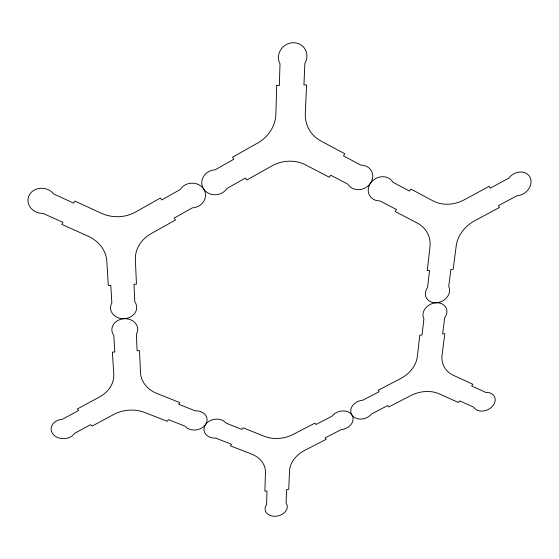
<?xml version="1.0" encoding="UTF-8"?>
<svg xmlns="http://www.w3.org/2000/svg" width="559" height="559" viewBox="0 0 559 559"><rect width="100%" height="100%" fill="white"/><g stroke="black" fill="none" stroke-linecap="round" stroke-linejoin="round"><path stroke-width="0.84" d="M265.441 472.558L264.896 491.123L267.006 490.97L266.594 504.421A11.222 8.364 -12.8 0 0 275.86 516.243A11.222 8.364 -12.8 0 0 286.068 502.939L286.641 489.502L288.737 489.349L289.555 470.818A28.523 21.682 -15.2 0 1 304.697 450.386L326.142 439.304L325.17 437.893L341.13 429.64A11.711 9.133 -17.2 0 0 351.877 414.953A11.753 9.182 -18.5 0 1 362.868 400.174L379.184 391.698L378.247 390.203L400.461 378.66A30.242 24.177 -21.3 0 0 417.356 356.46L419.816 335.134L422.031 335.009L423.904 318.903A12.389 9.985 -25.4 0 1 436.188 302.789A12.55 10.216 -26.5 0 0 448.716 286.432L450.889 269.473L453.167 269.361L456.2 245.911A32.275 26.315 -31.3 0 1 474.94 220.616L499.425 207.48L498.544 205.628L516.768 195.839A13.43 11.033 -36.1 0 0 530.163 177.566A13.43 11.033 -36.1 0 0 508.62 178.223L490.215 188.166L489.314 186.273L464.543 199.661A33.799 28.719 -34.4 0 1 432.918 200.842L410.879 189.068L409.481 191.066L392.907 182.234A13.409 11.676 -29.2 0 0 370.519 183.128A13.514 11.921 -28.5 0 1 347.894 184.184L330.642 175.184L329.286 177.231L305.549 164.87A33.68 30.158 -20.4 0 0 271.828 165.953L246.757 180.012L245.513 178.028L227.08 188.376A13.689 12.459 -11 0 1 203.581 188.893A13.661 12.347 -7.5 0 0 180.075 189.62L161.747 199.968L160.398 198.005L135.746 211.945A35.042 31.604 3 0 1 101.263 213.231L74.815 201.058L73.655 203.134L53.762 194.001A14.268 12.529 9.6 0 0 29.32 194.965A14.268 12.529 9.6 0 0 43.12 213.419L62.922 222.328L61.783 224.369L88.098 236.184A34.113 29.306 3.5 0 1 106.804 261.116L108.299 285.453L110.794 285.342L111.849 302.915A13.102 11.075 -2.3 0 0 124.189 318.714A12.941 10.803 -2.9 0 1 136.34 334.17L137.116 350.752L139.498 350.619L140.505 372.539A31.213 25.511 -6.9 0 0 156.96 393.487L179.718 402.564L178.614 404.227L195.168 410.816A12.06 9.559 -8.6 0 1 205.544 424.526A11.942 9.412 -9.9 0 0 215.641 438.074L231.531 444.265L230.42 445.844L251.578 454.076A28.9 22.094 -11 0 1 265.441 472.558M276.712 85.527L275.88 114.029A35.287 33.17 -18.5 0 1 257.888 142.894L232.509 157.24L233.781 159.273L215.166 169.796A13.689 12.459 -11 0 0 203.581 188.893A13.661 12.347 -7.5 0 1 192.324 207.878L174.177 218.066L175.491 219.98L151.126 233.648A33.233 28.991 -5.4 0 0 135.355 259.872L136.466 284.14L133.985 284.258L134.81 301.79A13.102 11.075 -2.3 0 1 124.189 318.714A12.941 10.803 -2.9 0 0 113.791 335.372L114.791 351.981L112.394 352.114L113.743 374.097A31.926 25.819 -0.9 0 1 99.467 396.988L77.366 408.936L78.679 410.474L62.447 419.236A12.452 9.734 -1.1 0 0 53.245 434.455A12.452 9.734 -1.1 0 0 74.654 433.281L90.747 424.637L92.025 426.14L113.896 414.401A30.424 23.876 -4.9 0 1 144.627 412.458L167.295 421.276L168.385 419.641L184.882 426.077A12.06 9.559 -8.6 0 0 205.544 424.526A11.942 9.412 -9.9 0 1 226.025 423.086L241.956 429.431L243.081 427.824L264.316 436.293A29.697 23.478 -13.8 0 0 293.321 434.336L314.99 423.072L315.989 424.526L332.081 416.162A11.711 9.133 -17.2 0 1 351.877 414.953A11.753 9.182 -18.5 0 0 371.651 413.87L387.827 405.513L388.743 406.98L410.718 395.625A29.061 22.276 -21.3 0 1 439.164 393.829L458.429 402.48L459.694 400.887L473.732 407.204A11.655 8.818 -24.4 0 0 492.905 405.757A11.655 8.818 -24.4 0 0 485.694 392.383L471.635 385.927L472.921 384.312L453.615 375.424A30.102 23.492 -25.5 0 1 442.078 355.028L444.831 333.751L442.63 333.87L444.691 317.798A12.389 9.985 -25.4 0 0 436.188 302.789A12.55 10.216 -26.5 0 1 427.565 287.466L429.55 270.465L427.258 270.57L429.969 247.05A32.317 27.23 -26.6 0 0 417.091 222.943L395.115 211.505L396.492 209.541L379.966 200.919A13.409 11.676 -29.2 0 1 370.519 183.128A13.514 11.921 -28.5 0 0 360.751 165.094L343.457 155.877L344.84 153.788L321.02 141.064A35.154 32.031 -33.3 0 1 305.305 113.288L306.556 84.891L303.935 84.947L304.858 63.412A14.541 13.751 -37.5 0 0 293.182 42.722A14.541 13.751 -37.5 0 0 280.01 63.873L279.353 85.471L276.712 85.527"/></g></svg>
